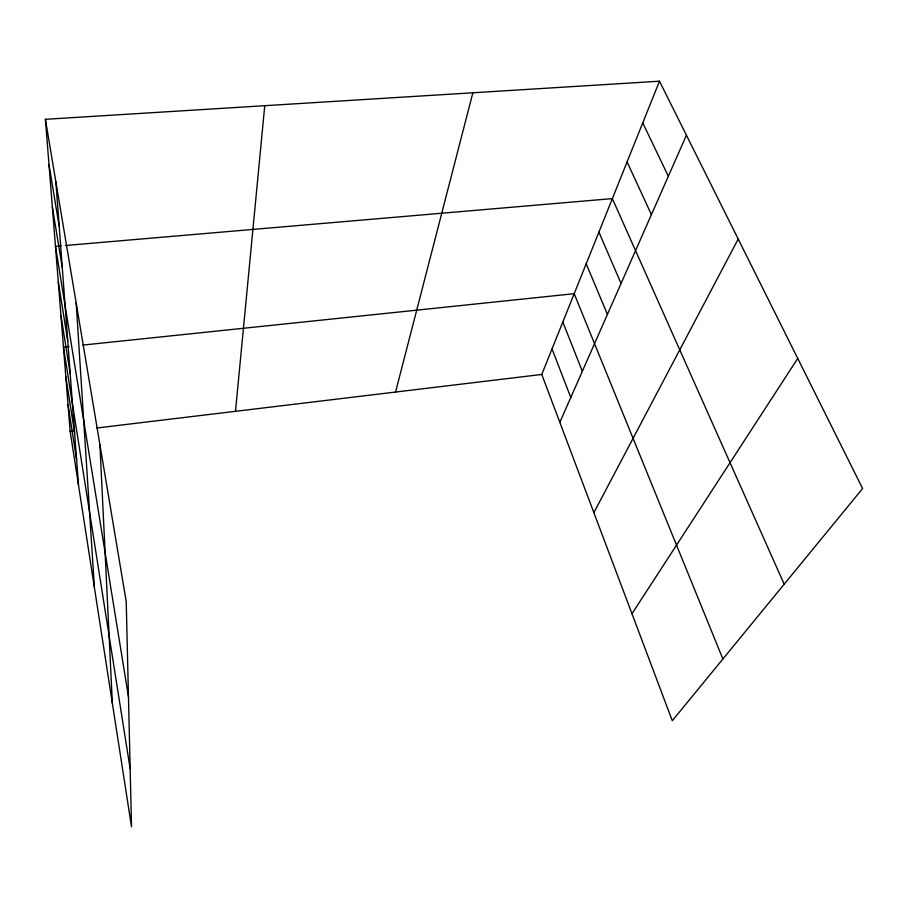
<?xml version="1.0" encoding="UTF-8"?>
<svg xmlns="http://www.w3.org/2000/svg" width="908" height="908" viewBox="0 0 908 908"><rect width="100%" height="100%" fill="white"/><g stroke="black" fill="none" stroke-linecap="round" stroke-linejoin="round"><path stroke-width="1.36" d="M235.49 411.313L264.75 105.703M395.559 392.052L472.864 92.775M659.48 81.198L862.6 488.515L672.295 720.736L541.781 374.448L659.48 81.198L45.4 119.311L70.132 431.221L131.524 826.802L126.223 601.663L45.4 119.311M559.827 422.345L686.425 135.224M593.866 512.657L738.204 239.054M631.968 613.751L797.735 358.433M70.132 431.221L74.354 430.71M96.861 427.997L541.781 374.448M69.042 346.527L63.458 347.106L130.15 768.77M82.991 345.063L574.197 293.693L722.881 659.004M61.097 245.875L55.479 246.352L128.459 696.708M65.308 245.512L612.355 198.602L784.183 584.196M642.75 122.875L668.333 176.254M627.076 161.93L651.411 214.64M598.905 232.119L621.061 283.455M586.205 263.763L607.418 314.418M562.824 322.034L582.334 371.304M552.03 348.922L570.791 397.5M48.998 164.745L59.179 226.251M52.346 206.99L62.266 267.531M58.305 282.082L67.725 340.716M60.961 315.598L70.154 373.29M65.819 376.786L74.581 432.594M68.032 404.775L76.601 459.664M55.865 181.736L78.508 485.201M76.181 303.022L94.409 587.635M99.914 444.636L112.354 703.28"/></g></svg>
